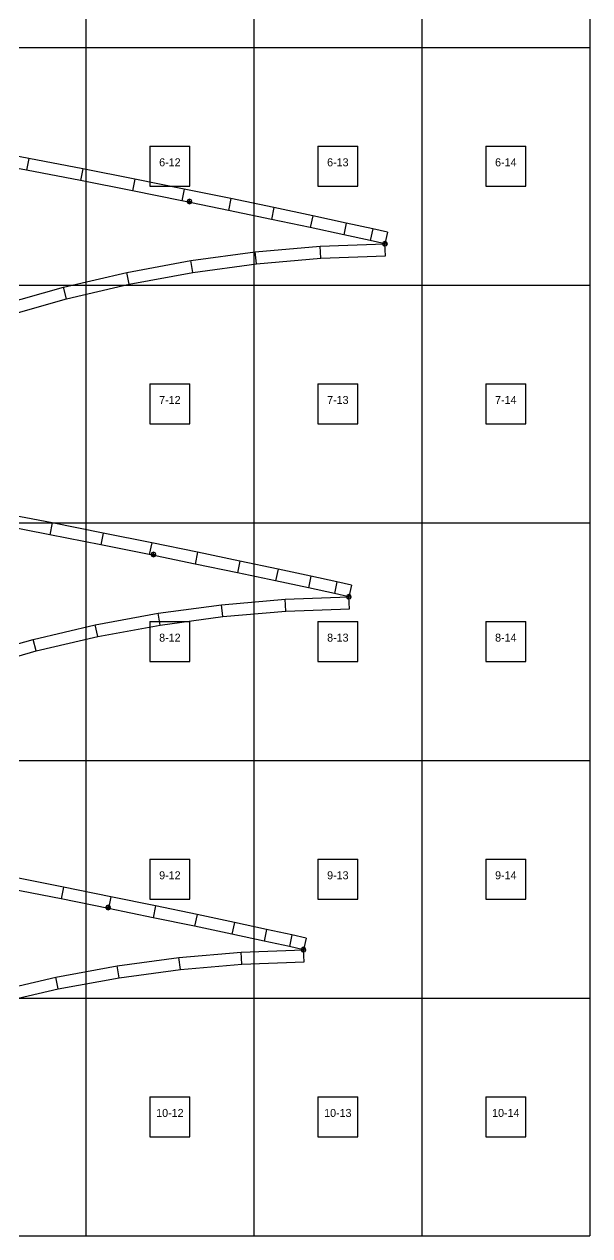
# Model space of a CAD drawing. Header units: metres. Extents: x -237 to 2940, y -2970 to 0.
# Drawn here: x 2233 to 2940, y -2970 to -1456 of the extents above; entities that cross this region are included whole.
import ezdxf
from ezdxf.enums import TextEntityAlignment as Align

# ---------------------------------------------------------------- set-up
doc = ezdxf.new("R2010")
doc.units = ezdxf.units.M
doc.layers.add('default', color=7, linetype='Continuous')
doc.layers.add('TEXTLAYER', color=7, linetype='Continuous')

msp = doc.modelspace()

# ---------------------------------------------------------------- linework, layer by layer
at = {"color": 9}
for p, q in [((2310, -1188), (2310, -1485)), ((2310, -1188), (2310, -1485)), ((2520, -1188), (2520, -1485)), ((2520, -1188), (2520, -1485)), ((2730, -1188), (2730, -1485)), ((2730, -1188), (2730, -1485)), ((2940, -1188), (2940, -1485)), ((2100, -1485), (2310, -1485)), ((2100, -1485), (2310, -1485)), ((2310, -1485), (2520, -1485)), ((2310, -1485), (2310, -1782)), ((2310, -1485), (2520, -1485)), ((2310, -1485), (2310, -1782)), ((2520, -1485), (2730, -1485)), ((2520, -1485), (2520, -1782)), ((2520, -1485), (2730, -1485)), ((2520, -1485), (2520, -1782)), ((2730, -1485), (2940, -1485)), ((2730, -1485), (2730, -1782)), ((2730, -1485), (2940, -1485)), ((2730, -1485), (2730, -1782)), ((2940, -1485), (2940, -1782)), ((2390, -1608.5), (2440, -1608.5)), ((2390, -1608.5), (2390, -1658.5)), ((2440, -1658.5), (2440, -1608.5)), ((2600, -1608.5), (2650, -1608.5)), ((2600, -1608.5), (2600, -1658.5)), ((2650, -1658.5), (2650, -1608.5)), ((2810, -1608.5), (2860, -1608.5)), ((2810, -1608.5), (2810, -1658.5)), ((2860, -1658.5), (2860, -1608.5)), ((2390, -1658.5), (2440, -1658.5)), ((2600, -1658.5), (2650, -1658.5)), ((2810, -1658.5), (2860, -1658.5)), ((2100, -1782), (2310, -1782)), ((2100, -1782), (2310, -1782)), ((2310, -1782), (2520, -1782)), ((2310, -1782), (2310, -2079)), ((2310, -1782), (2520, -1782)), ((2310, -1782), (2310, -2079)), ((2520, -1782), (2730, -1782)), ((2520, -1782), (2520, -2079)), ((2520, -1782), (2730, -1782)), ((2520, -1782), (2520, -2079)), ((2730, -1782), (2940, -1782)), ((2730, -1782), (2730, -2079)), ((2730, -1782), (2940, -1782)), ((2730, -1782), (2730, -2079)), ((2940, -1782), (2940, -2079)), ((2390, -1905.5), (2440, -1905.5)), ((2390, -1905.5), (2390, -1955.5)), ((2440, -1955.5), (2440, -1905.5)), ((2600, -1905.5), (2650, -1905.5)), ((2600, -1905.5), (2600, -1955.5)), ((2650, -1955.5), (2650, -1905.5)), ((2810, -1905.5), (2860, -1905.5)), ((2810, -1905.5), (2810, -1955.5)), ((2860, -1955.5), (2860, -1905.5)), ((2390, -1955.5), (2440, -1955.5)), ((2600, -1955.5), (2650, -1955.5)), ((2810, -1955.5), (2860, -1955.5)), ((2100, -2079), (2310, -2079)), ((2100, -2079), (2310, -2079)), ((2310, -2079), (2520, -2079)), ((2310, -2079), (2310, -2376)), ((2310, -2079), (2520, -2079)), ((2310, -2079), (2310, -2376)), ((2520, -2079), (2730, -2079)), ((2520, -2079), (2520, -2376)), ((2520, -2079), (2730, -2079)), ((2520, -2079), (2520, -2376)), ((2730, -2079), (2940, -2079)), ((2730, -2079), (2730, -2376)), ((2730, -2079), (2940, -2079)), ((2730, -2079), (2730, -2376)), ((2940, -2079), (2940, -2376)), ((2390, -2202.5), (2440, -2202.5)), ((2390, -2202.5), (2390, -2252.5)), ((2440, -2252.5), (2440, -2202.5)), ((2600, -2202.5), (2650, -2202.5)), ((2600, -2202.5), (2600, -2252.5)), ((2650, -2252.5), (2650, -2202.5)), ((2810, -2202.5), (2860, -2202.5)), ((2810, -2202.5), (2810, -2252.5)), ((2860, -2252.5), (2860, -2202.5)), ((2390, -2252.5), (2440, -2252.5)), ((2600, -2252.5), (2650, -2252.5)), ((2810, -2252.5), (2860, -2252.5)), ((2100, -2376), (2310, -2376)), ((2100, -2376), (2310, -2376)), ((2310, -2376), (2520, -2376)), ((2310, -2376), (2310, -2673)), ((2310, -2376), (2520, -2376)), ((2310, -2376), (2310, -2673)), ((2520, -2376), (2730, -2376)), ((2520, -2376), (2520, -2673)), ((2520, -2376), (2730, -2376)), ((2520, -2376), (2520, -2673)), ((2730, -2376), (2940, -2376)), ((2730, -2376), (2730, -2673)), ((2730, -2376), (2940, -2376)), ((2730, -2376), (2730, -2673)), ((2940, -2376), (2940, -2673)), ((2390, -2499.5), (2440, -2499.5)), ((2390, -2499.5), (2390, -2549.5)), ((2440, -2549.5), (2440, -2499.5)), ((2600, -2499.5), (2650, -2499.5)), ((2600, -2499.5), (2600, -2549.5)), ((2650, -2549.5), (2650, -2499.5)), ((2810, -2499.5), (2860, -2499.5)), ((2810, -2499.5), (2810, -2549.5)), ((2860, -2549.5), (2860, -2499.5)), ((2390, -2549.5), (2440, -2549.5)), ((2600, -2549.5), (2650, -2549.5)), ((2810, -2549.5), (2860, -2549.5)), ((2100, -2673), (2310, -2673)), ((2100, -2673), (2310, -2673)), ((2310, -2673), (2520, -2673)), ((2310, -2673), (2310, -2970)), ((2310, -2673), (2520, -2673)), ((2310, -2673), (2310, -2970)), ((2520, -2673), (2730, -2673)), ((2520, -2673), (2520, -2970)), ((2520, -2673), (2730, -2673)), ((2520, -2673), (2520, -2970)), ((2730, -2673), (2940, -2673)), ((2730, -2673), (2730, -2970)), ((2730, -2673), (2940, -2673)), ((2730, -2673), (2730, -2970)), ((2940, -2673), (2940, -2970)), ((2390, -2796.5), (2440, -2796.5)), ((2390, -2796.5), (2390, -2846.5)), ((2440, -2846.5), (2440, -2796.5)), ((2600, -2796.5), (2650, -2796.5)), ((2600, -2796.5), (2600, -2846.5)), ((2650, -2846.5), (2650, -2796.5)), ((2810, -2796.5), (2860, -2796.5)), ((2810, -2796.5), (2810, -2846.5)), ((2860, -2846.5), (2860, -2796.5)), ((2390, -2846.5), (2440, -2846.5)), ((2600, -2846.5), (2650, -2846.5)), ((2810, -2846.5), (2860, -2846.5)), ((2100, -2970), (2310, -2970)), ((2310, -2970), (2520, -2970)), ((2520, -2970), (2730, -2970)), ((2730, -2970), (2940, -2970))]:
    msp.add_line(p, q, dxfattribs=at)
at = {"layer": 'default', "color": 7, "linetype": 'Continuous'}
for p, q in [((2238.6, -1623.6), (2169.1, -1610.5)), ((2235.8, -1638.4), (2166.3, -1625.2)), ((2238.6, -1623.6), (2235.8, -1638.4)), ((2306.1, -1636.7), (2238.6, -1623.6)), ((2303.2, -1651.4), (2235.8, -1638.4)), ((2306.1, -1636.7), (2303.2, -1651.4)), ((2371, -1649.5), (2306.1, -1636.7)), ((2371, -1649.5), (2368.1, -1664.2)), ((2432.9, -1662), (2371, -1649.5)), ((2368.1, -1664.2), (2303.2, -1651.4)), ((2429.9, -1676.7), (2368.1, -1664.2)), ((2432.9, -1662), (2429.9, -1676.7)), ((2491.2, -1673.9), (2432.9, -1662)), ((2488.1, -1688.6), (2429.9, -1676.7)), ((2437.4, -1675.3), (2436.5, -1677.4)), ((2436.5, -1677.4), (2437.4, -1679.5)), ((2436.5, -1677.4), (2442.5, -1677.4)), ((2439.5, -1674.4), (2437.4, -1675.3)), ((2437.4, -1679.5), (2439.5, -1680.4)), ((2441.7, -1675.3), (2439.5, -1674.4)), ((2439.5, -1680.4), (2439.5, -1674.4)), ((2439.5, -1680.4), (2441.7, -1679.5)), ((2442.5, -1677.4), (2441.7, -1675.3)), ((2441.7, -1679.5), (2442.5, -1677.4)), ((2491.2, -1673.9), (2488.1, -1688.6)), ((2545.1, -1685.1), (2491.2, -1673.9)), ((2542, -1699.8), (2488.1, -1688.6)), ((2545.1, -1685.1), (2542, -1699.8)), ((2593.7, -1695.4), (2545.1, -1685.1)), ((2593.7, -1695.4), (2590.5, -1710.1)), ((2635.6, -1704.4), (2593.7, -1695.4)), ((2590.5, -1710.1), (2542, -1699.8)), ((2632.4, -1719.1), (2590.5, -1710.1)), ((2635.6, -1704.4), (2632.4, -1719.1)), ((2668.7, -1711.7), (2635.6, -1704.4)), ((2665.5, -1726.3), (2632.4, -1719.1)), ((2668.7, -1711.7), (2665.5, -1726.3)), ((2687.1, -1715.7), (2668.7, -1711.7)), ((2687.1, -1715.7), (2683.9, -1730.3)), ((2441.2, -1751.3), (2521.7, -1740.4)), ((2521.7, -1740.4), (2602.7, -1733.4)), ((2523.3, -1755.4), (2521.7, -1740.4)), ((2602.7, -1733.4), (2683.9, -1730.3)), ((2603.6, -1748.4), (2602.7, -1733.4)), ((2683.9, -1730.3), (2665.5, -1726.3)), ((2681.8, -1728.2), (2680.9, -1730.3)), ((2680.9, -1730.3), (2681.8, -1732.5)), ((2680.9, -1730.3), (2686.9, -1730.3)), ((2683.9, -1727.3), (2681.8, -1728.2)), ((2681.8, -1732.5), (2683.9, -1733.3)), ((2686, -1728.2), (2683.9, -1727.3)), ((2683.9, -1733.3), (2683.9, -1727.3)), ((2684.5, -1745.3), (2683.9, -1730.3)), ((2683.9, -1733.3), (2686, -1732.5)), ((2686.9, -1730.3), (2686, -1728.2)), ((2686, -1732.5), (2686.9, -1730.3)), ((2361.2, -1766), (2441.2, -1751.3)), ((2443.5, -1766.1), (2441.2, -1751.3)), ((2443.5, -1766.1), (2523.3, -1755.4)), ((2523.3, -1755.4), (2603.6, -1748.4)), ((2603.6, -1748.4), (2684.5, -1745.3)), ((2282.1, -1784.5), (2361.2, -1766)), ((2364.3, -1780.7), (2361.2, -1766)), ((2364.3, -1780.7), (2443.5, -1766.1)), ((2203.9, -1806.8), (2282.1, -1784.5)), ((2285.8, -1799), (2282.1, -1784.5)), ((2285.8, -1799), (2364.3, -1780.7)), ((2208.4, -1821.1), (2285.8, -1799)), ((2267.7, -2079.2), (2201.4, -2066.4)), ((2264.8, -2093.9), (2198.6, -2081.1)), ((2267.7, -2079.2), (2264.8, -2093.9)), ((2331.5, -2091.8), (2267.7, -2079.2)), ((2328.5, -2106.5), (2264.8, -2093.9)), ((2331.5, -2091.8), (2328.5, -2106.5)), ((2392.3, -2104), (2331.5, -2091.8)), ((2392.3, -2104), (2389.3, -2118.7)), ((2449.5, -2115.8), (2392.3, -2104)), ((2389.3, -2118.7), (2328.5, -2106.5)), ((2446.5, -2130.5), (2389.3, -2118.7)), ((2392.3, -2116.4), (2391.4, -2118.5)), ((2391.4, -2118.5), (2392.3, -2120.7)), ((2391.4, -2118.5), (2397.4, -2118.5)), ((2394.4, -2115.5), (2392.3, -2116.4)), ((2396.6, -2116.4), (2394.4, -2115.5)), ((2394.4, -2121.5), (2394.4, -2115.5)), ((2397.4, -2118.5), (2396.6, -2116.4)), ((2396.6, -2120.7), (2397.4, -2118.5)), ((2449.5, -2115.8), (2446.5, -2130.5)), ((2502.5, -2126.8), (2449.5, -2115.8)), ((2392.3, -2120.7), (2394.4, -2121.5)), ((2394.4, -2121.5), (2396.6, -2120.7)), ((2499.4, -2141.5), (2446.5, -2130.5)), ((2502.5, -2126.8), (2499.4, -2141.5)), ((2550.2, -2136.9), (2502.5, -2126.8)), ((2547.1, -2151.5), (2499.4, -2141.5)), ((2550.2, -2136.9), (2547.1, -2151.5)), ((2591.4, -2145.7), (2550.2, -2136.9)), ((2591.4, -2145.7), (2588.2, -2160.4)), ((2623.9, -2152.8), (2591.4, -2145.7)), ((2588.2, -2160.4), (2547.1, -2151.5)), ((2620.7, -2167.5), (2588.2, -2160.4)), ((2623.9, -2152.8), (2620.7, -2167.5)), ((2642, -2156.8), (2623.9, -2152.8)), ((2642, -2156.8), (2638.8, -2171.4)), ((2479.5, -2181.4), (2559, -2174.5)), ((2559, -2174.5), (2638.8, -2171.4)), ((2559.9, -2189.5), (2559, -2174.5)), ((2638.8, -2171.4), (2620.7, -2167.5)), ((2636.7, -2169.3), (2635.8, -2171.4)), ((2635.8, -2171.4), (2636.7, -2173.6)), ((2635.8, -2171.4), (2641.8, -2171.4)), ((2638.8, -2168.4), (2636.7, -2169.3)), ((2636.7, -2173.6), (2638.8, -2174.4)), ((2640.9, -2169.3), (2638.8, -2168.4)), ((2638.8, -2174.4), (2638.8, -2168.4)), ((2639.4, -2186.4), (2638.8, -2171.4)), ((2638.8, -2174.4), (2640.9, -2173.6)), ((2641.8, -2171.4), (2640.9, -2169.3)), ((2640.9, -2173.6), (2641.8, -2171.4)), ((2321.8, -2206.5), (2400.3, -2192)), ((2400.3, -2192), (2479.5, -2181.4)), ((2402.7, -2206.9), (2400.3, -2192)), ((2481.1, -2196.3), (2479.5, -2181.4)), ((2481.1, -2196.3), (2559.9, -2189.5)), ((2559.9, -2189.5), (2639.4, -2186.4)), ((2244.1, -2224.7), (2321.8, -2206.5)), ((2324.9, -2221.2), (2321.8, -2206.5)), ((2324.9, -2221.2), (2402.7, -2206.9)), ((2402.7, -2206.9), (2481.1, -2196.3)), ((2167.3, -2246.5), (2244.1, -2224.7)), ((2247.8, -2239.2), (2244.1, -2224.7)), ((2247.8, -2239.2), (2324.9, -2221.2)), ((2171.7, -2260.9), (2247.8, -2239.2)), ((2281.8, -2534.4), (2219.5, -2522)), ((2278.9, -2549.1), (2216.6, -2536.8)), ((2281.8, -2534.4), (2278.9, -2549.1)), ((2341.2, -2546.3), (2281.8, -2534.4)), ((2338.3, -2561), (2278.9, -2549.1)), ((2335.7, -2557.6), (2334.8, -2559.7)), ((2337.8, -2556.7), (2335.7, -2557.6)), ((2339.9, -2557.6), (2337.8, -2556.7)), ((2337.8, -2562.7), (2337.8, -2556.7)), ((2341.2, -2546.3), (2338.3, -2561)), ((2340.8, -2559.7), (2339.9, -2557.6)), ((2397.2, -2557.8), (2341.2, -2546.3)), ((2397.2, -2557.8), (2394.2, -2572.5)), ((2449, -2568.6), (2397.2, -2557.8)), ((2334.8, -2559.7), (2335.7, -2561.8)), ((2334.8, -2559.7), (2340.8, -2559.7)), ((2335.7, -2561.8), (2337.8, -2562.7)), ((2337.8, -2562.7), (2339.9, -2561.8)), ((2394.2, -2572.5), (2338.3, -2561)), ((2339.9, -2561.8), (2340.8, -2559.7)), ((2445.9, -2583.2), (2394.2, -2572.5)), ((2449, -2568.6), (2445.9, -2583.2)), ((2495.6, -2578.4), (2449, -2568.6)), ((2492.5, -2593.1), (2445.9, -2583.2)), ((2495.6, -2578.4), (2492.5, -2593.1)), ((2535.9, -2587.1), (2495.6, -2578.4)), ((2535.9, -2587.1), (2532.7, -2601.7)), ((2567.6, -2594), (2535.9, -2587.1)), ((2532.7, -2601.7), (2492.5, -2593.1)), ((2564.4, -2608.7), (2532.7, -2601.7)), ((2567.6, -2594), (2564.4, -2608.7)), ((2585.3, -2597.9), (2567.6, -2594)), ((2585.3, -2597.9), (2582.1, -2612.5)), ((2426.4, -2622.2), (2504.2, -2615.5)), ((2504.2, -2615.5), (2582.1, -2612.5)), ((2505.1, -2630.5), (2504.2, -2615.5)), ((2582.1, -2612.5), (2564.4, -2608.7)), ((2580, -2610.4), (2579.1, -2612.5)), ((2579.1, -2612.5), (2580, -2614.7)), ((2579.1, -2612.5), (2585.1, -2612.5)), ((2582.1, -2609.5), (2580, -2610.4)), ((2580, -2614.7), (2582.1, -2615.5)), ((2584.3, -2610.4), (2582.1, -2609.5)), ((2582.1, -2615.5), (2582.1, -2609.5)), ((2582.7, -2627.5), (2582.1, -2612.5)), ((2582.1, -2615.5), (2584.3, -2614.7)), ((2585.1, -2612.5), (2584.3, -2610.4)), ((2584.3, -2614.7), (2585.1, -2612.5)), ((2272.3, -2646.8), (2349.1, -2632.7)), ((2349.1, -2632.7), (2426.4, -2622.2)), ((2351.4, -2647.5), (2349.1, -2632.7)), ((2428.1, -2637.2), (2426.4, -2622.2)), ((2428.1, -2637.2), (2505.1, -2630.5)), ((2505.1, -2630.5), (2582.7, -2627.5)), ((2196.3, -2664.6), (2272.3, -2646.8)), ((2275.4, -2661.5), (2272.3, -2646.8)), ((2275.4, -2661.5), (2351.4, -2647.5)), ((2351.4, -2647.5), (2428.1, -2637.2)), ((2200.1, -2679.1), (2275.4, -2661.5))]:
    msp.add_line(p, q, dxfattribs=at)

# ---------------------------------------------------------------- texts
at = {"layer": 'TEXTLAYER', "color": 1}
for s, p in [('6-12', (2415, -1633.5)), ('6-13', (2625, -1633.5)), ('6-14', (2835, -1633.5)), ('7-12', (2415, -1930.5)), ('7-13', (2625, -1930.5)), ('7-14', (2835, -1930.5)), ('8-12', (2415, -2227.5)), ('8-13', (2625, -2227.5)), ('8-14', (2835, -2227.5)), ('9-12', (2415, -2524.5)), ('9-13', (2625, -2524.5)), ('9-14', (2835, -2524.5)), ('10-12', (2415, -2821.5)), ('10-13', (2625, -2821.5)), ('10-14', (2835, -2821.5))]:
    msp.add_text(s, height=10, dxfattribs=at).set_placement(p, align=Align.CENTER)

doc.saveas('drawing.dxf')
